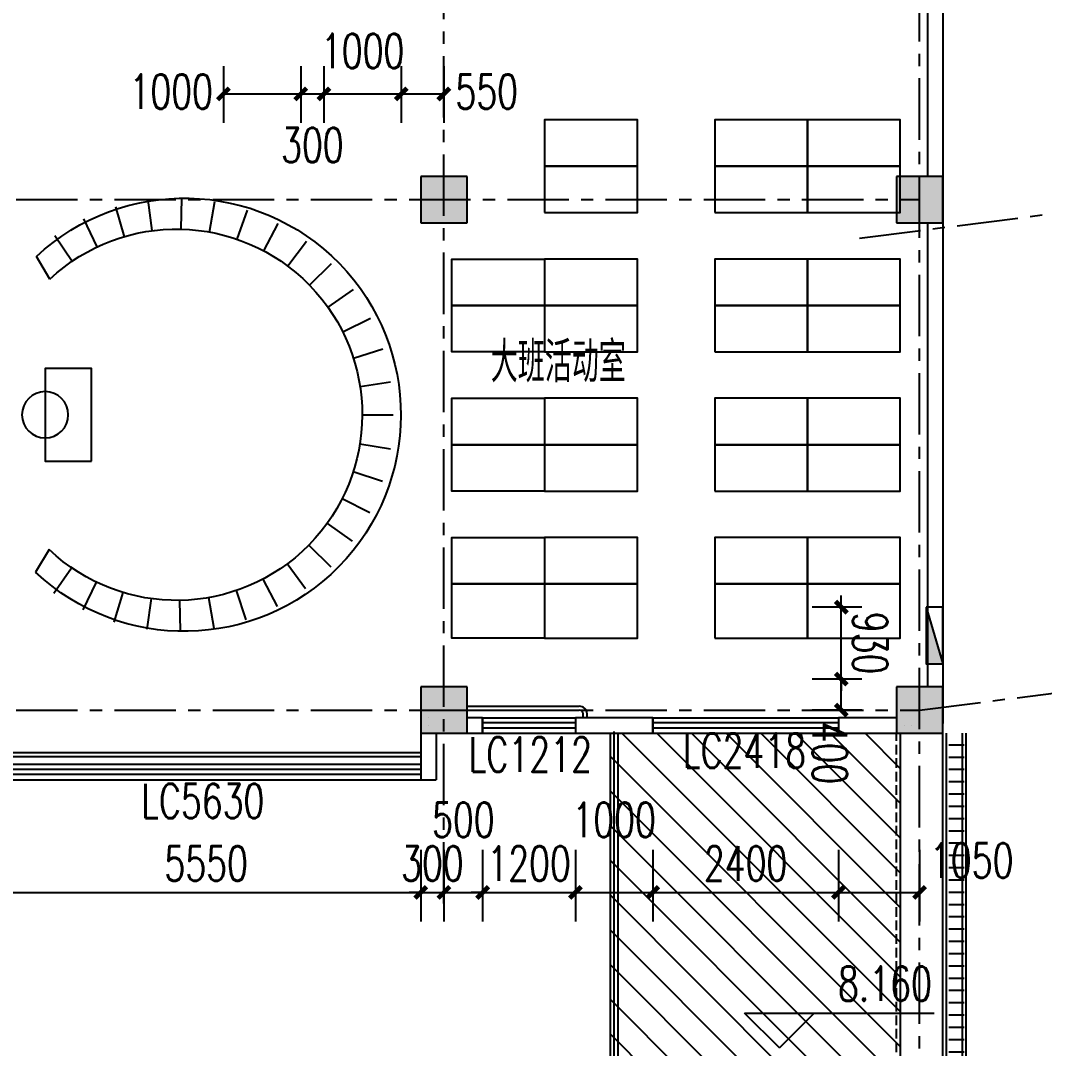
# Model space of a CAD drawing. Header units: millimetres. Extents: x -1048436 to -185795, y -983427 to 400387.
# Drawn here: x -710237 to -696998, y -152493 to -139204 of the extents above; entities that cross this region are included whole.
import ezdxf

# ---------------------------------------------------------------- set-up
doc = ezdxf.new("R2010")
doc.units = ezdxf.units.MM
doc.header["$LTSCALE"] = 500
doc.linetypes.add('DASH', pattern=[0.35, 0.25, -0.1])
doc.linetypes.add('一层轴网$0$CENTER', pattern=[50.8, 31.75, -6.35, 6.35, -6.35])
for name, color, linetype in [('COLUMN', 254, 'Continuous'), ('P-消火栓-VPIPE', 1, 'Continuous'), ('PUB_DIM', 3, 'Continuous'), ('PUB_HATCH', 8, 'Continuous'), ('WINDOW', 4, 'Continuous'), ('WINDOW_TEXT', 7, 'Continuous'), ('一层轴网$0$建-轴线', 1, '一层轴网$0$CENTER'), ('建-墙', 254, 'Continuous'), ('建-家具', 8, 'Continuous'), ('建-排水沟', 181, 'Continuous'), ('建-文字', 4, 'Continuous'), ('建-楼梯-扶手栏杆', 3, 'Continuous'), ('建-符号', 13, 'Continuous')]:
    doc.layers.add(name, color=color, linetype=linetype)
doc.layers.add('建-修改云', color=30, linetype='Continuous', plot=False)
doc.styles.add('_TCH_DIM', font='SIMPLEX', dxfattribs={"bigfont": 'GBCBIG'})
doc.styles.add('_TCH_DIM_T3', font='SIMPLEX', dxfattribs={"width": 0.705882, "bigfont": 'GBCBIG'})
doc.styles.add('_TCH_WINDOW', font='SIMPLEX', dxfattribs={"height": 3.5, "bigfont": 'GBCBIG'})
doc.styles.add('XD2008', font='xd-hzs.shx', dxfattribs={"width": 0.7, "bigfont": 'xd-hztxt.shx'})
doc.dimstyles.new('_TCH_ARCH&&150', dxfattribs={"dimtxt": 446.25, "dimasz": 150, "dimexe": 375, "dimexo": 450, "dimgap": 150, "dimtad": 1, "dimdec": 0, "dimzin": 0, "dimdsep": 46, "dimtxsty": '_TCH_DIM_T3', "dimblk": 'ARCHTICK', "dimcen": 0.09, "dimclrt": 7, "dimazin": 2, "dimtfac": 1, "dimtdec": 0, "dimtix": 1, "dimtmove": 2, "dimatfit": 3, "dimldrblk": 'ARCHTICK', "dimfxl": 1, "dimtolj": 1, "dimtzin": 0, "dimarcsym": 0})

# ---------------------------------------------------------------- blocks, each defined once
blk = doc.blocks.new('tjytk')
at = {"layer": '建-家具'}
for p, q in [((22707711, -4835794), (22707720, -4836194)), ((22708092, -4836214), (22708144, -4835818)), ((22706991, -4836326), (22706860, -4835948)), ((22707351, -4836232), (22707280, -4835838)), ((22708568, -4835908), (22708455, -4836292)), ((22708803, -4836424), (22708974, -4836063)), ((22706650, -4836474), (22706462, -4836121)), ((22706096, -4836353), (22706336, -4836673)), ((22709350, -4836278), (22709125, -4836609)), ((22709416, -4836841), (22709589, -4836549)), ((22706057, -4836919), (22705771, -4836639)), ((22705493, -4836973), (22705819, -4837204)), ((22705628, -4837523), (22705270, -4837345)), ((22705107, -4837746), (22705488, -4837867)), ((22705404, -4838229), (22705008, -4838169)), ((22704976, -4838601), (22705376, -4838600)), ((22705406, -4838971), (22705011, -4839034)), ((22705112, -4839455), (22705492, -4839332)), ((22705634, -4839676), (22705277, -4839856)), ((22705502, -4840227), (22705827, -4839994)), ((22706066, -4840278), (22705781, -4840559)), ((22709425, -4840337), (22709600, -4840628)), ((22706109, -4840843), (22706347, -4840522)), ((22709363, -4840900), (22709136, -4840571)), ((22706662, -4840719), (22706476, -4841074)), ((22706875, -4841245), (22707003, -4840866)), ((22708814, -4840757), (22708988, -4841118)), ((22707364, -4840958), (22707295, -4841352)), ((22707727, -4841393), (22707734, -4840993)), ((22708105, -4840971), (22708159, -4841367)), ((22708583, -4841275), (22708468, -4840892))]:
    blk.add_line(p, q, dxfattribs=at)
at = {"layer": '建-家具', "elevation": 0}
blk.add_lwpolyline([(22708876, -4839194), (22708876, -4837994), (22709476, -4837994), (22709476, -4839194)], close=True, dxfattribs=at)
at = {"layer": '建-家具'}
blk.add_circle((22709476, -4838594), 300, dxfattribs=at)
for centre, radius in [((22707676, -4838594), 2800), ((22707776, -4838594), 2400)]:
    blk.add_arc(centre, radius, 46.9055, 313.4094, dxfattribs=at)
blk = doc.blocks.new('A$C3D0C7A98')
at = {"layer": '建-家具'}
for points in [[(-5000, 6730), (-6200, 6730), (-6200, 7330), (-5000, 7330)], [(-3800, 6730), (-5000, 6730), (-5000, 7330), (-3800, 7330)], [(-5000, 6130), (-6200, 6130), (-6200, 6730), (-5000, 6730)], [(-3800, 6130), (-5000, 6130), (-5000, 6730), (-3800, 6730)], [(-5000, 4930), (-6200, 4930), (-6200, 5530), (-5000, 5530)], [(-3800, 4930), (-5000, 4930), (-5000, 5530), (-3800, 5530)], [(-5000, 4330), (-6200, 4330), (-6200, 4930), (-5000, 4930)], [(-3800, 4330), (-5000, 4330), (-5000, 4930), (-3800, 4930)], [(-5000, 3130), (-6200, 3130), (-6200, 3730), (-5000, 3730)], [(-3800, 3130), (-5000, 3130), (-5000, 3730), (-3800, 3730)], [(-5000, 2530), (-6200, 2530), (-6200, 3130), (-5000, 3130)], [(-3800, 2530), (-5000, 2530), (-5000, 3130), (-3800, 3130)], [(-5000, 1330), (-6200, 1330), (-6200, 1930), (-5000, 1930)], [(-3800, 1330), (-5000, 1330), (-5000, 1930), (-3800, 1930)], [(-5000, 630), (-6200, 630), (-6200, 1330), (-5000, 1330)], [(-3800, 630), (-5000, 630), (-5000, 1330), (-3800, 1330)]]:
    blk.add_lwpolyline(points, close=True, dxfattribs=at)
at = {"layer": '建-家具', "elevation": 0}
for points in [[(-1600, 6730), (-2800, 6730), (-2800, 7330), (-1600, 7330)], [(-1600, 6130), (-2800, 6130), (-2800, 6730), (-1600, 6730)], [(-1600, 4930), (-2800, 4930), (-2800, 5530), (-1600, 5530)], [(-1600, 4930), (-400, 4930), (-400, 5530), (-1600, 5530)], [(-1600, 4330), (-2800, 4330), (-2800, 4930), (-1600, 4930)], [(-1600, 4330), (-400, 4330), (-400, 4930), (-1600, 4930)], [(-1600, 3130), (-2800, 3130), (-2800, 3730), (-1600, 3730)], [(-1600, 3130), (-400, 3130), (-400, 3730), (-1600, 3730)], [(-1600, 2530), (-2800, 2530), (-2800, 3130), (-1600, 3130)], [(-1600, 2530), (-400, 2530), (-400, 3130), (-1600, 3130)], [(-1600, 1330), (-2800, 1330), (-2800, 1930), (-1600, 1930)], [(-1600, 1330), (-400, 1330), (-400, 1930), (-1600, 1930)], [(-1600, 630), (-2800, 630), (-2800, 1330), (-1600, 1330)], [(-1600, 630), (-400, 630), (-400, 1330), (-1600, 1330)]]:
    blk.add_lwpolyline(points, close=True, dxfattribs=at)
at = {"layer": '建-家具', "linetype": 'Continuous', "extrusion": (0, 0, -1), "xscale": -1, "zscale": -1}
blk.add_blockref('tjytk', (22704618, 4842111), dxfattribs=at)
blk = doc.blocks.new('一层轴网')
at = {"layer": '一层轴网$0$建-轴线', "ltscale": 0.05}
for p, q in [((53975.4, 66077.3), (70938.8, 68234.6)), ((-2650, 66576.4), (54751.3, 66576.4)), ((54751.3, 59976.4), (71714.7, 62133.7)), ((-2650, 59976.4), (54751.3, 59976.4))]:
    blk.add_line(p, q, dxfattribs=at)
for points in [[(48600, 57476.4), (48600, 82276.4)], [(54750, -2500), (54750, 82276.4)]]:
    blk.add_lwpolyline(points, dxfattribs=at)
blk = doc.blocks.new('PA-X单栓')
blk.add_line((-161.6, 56.7), (325, 200))
blk.add_lwpolyline([(-161.6, 56.7), (325, 56.7), (325, 200), (-161.6, 200)], close=True)
blk.add_solid([(325, 56.7), (325, 200), (-161.6, 56.7)])
blk = doc.blocks.new('消防栓')
at = {"layer": 'P-消火栓-VPIPE', "linetype": 'ByBlock', "xscale": 1.5, "yscale": 1.5, "zscale": 1.5, "rotation": 270}
blk.add_blockref('PA-X单栓', (-747463, -432860), dxfattribs=at)
blk = doc.blocks.new('dfhfgh')
blk.add_blockref('消防栓', (48852, 285829))
blk = doc.blocks.new('_ArchTick')
at = {"color": 0, "linetype": 'ByBlock', "const_width": 0.4}
blk.add_lwpolyline([(-0.5, -0.5), (0.5, 0.5)], dxfattribs=at)
blk = doc.blocks.new('*D1326')
at = {"layer": 'Defpoints', "color": 0, "transparency": 16777216}
for p in [(-699625, -147718), (-698910, -147718), (-698910, -148118)]:
    blk.add_point(p, dxfattribs=at)
at = {"layer": 'PUB_DIM', "color": 0, "lineweight": -2, "transparency": 16777216}
for p, q in [((-699360, -147718), (-700000, -147718)), ((-699625, -148118), (-699625, -147718)), ((-699360, -148118), (-700000, -148118))]:
    blk.add_line(p, q, dxfattribs=at)
at = {"layer": 'PUB_DIM', "color": 0, "lineweight": -2, "transparency": 16777216, "xscale": 150, "yscale": 150, "zscale": 150}
for p, rotation in [((-699625, -147718), 90.00029364775153), ((-699625, -148118), 270.0002936477515)]:
    blk.add_blockref('_ArchTick', p, dxfattribs=dict(at, rotation=rotation))
at = {"layer": 'PUB_DIM', "color": 7, "transparency": 16777216, "insert": (-699773, -148673), "char_height": 446.2, "attachment_point": 5, "rotation": 270.0003, "style": '_TCH_DIM_T3'}
blk.add_mtext('\\A1;400', dxfattribs=at)
blk = doc.blocks.new('*D1327')
at = {"layer": 'Defpoints', "color": 0, "transparency": 16777216}
for p in [(-699625, -146788), (-698910, -146788), (-698910, -147718)]:
    blk.add_point(p, dxfattribs=at)
at = {"layer": 'PUB_DIM', "color": 0, "lineweight": -2, "transparency": 16777216}
for p, q in [((-699625, -146788), (-699625, -146638)), ((-699360, -146788), (-700000, -146788)), ((-699625, -147718), (-699625, -146788)), ((-699360, -147718), (-700000, -147718)), ((-699625, -147718), (-699625, -147868))]:
    blk.add_line(p, q, dxfattribs=at)
at = {"layer": 'PUB_DIM', "color": 0, "lineweight": -2, "transparency": 16777216, "xscale": 150, "yscale": 150, "zscale": 150}
for p, rotation in [((-699625, -146788), 270.0002936477463), ((-699625, -147718), 90.00029364774629)]:
    blk.add_blockref('_ArchTick', p, dxfattribs=dict(at, rotation=rotation))
at = {"layer": 'PUB_DIM', "color": 7, "transparency": 16777216, "insert": (-699251, -147253), "char_height": 446.2, "attachment_point": 5, "rotation": 270.0003, "style": '_TCH_DIM_T3'}
blk.add_mtext('\\A1;930', dxfattribs=at)
blk = doc.blocks.new('*D1390')
at = {"layer": 'Defpoints', "color": 0, "transparency": 16777216}
for p in [(-707614, -139343), (-706614, -139343), (-706614, -140153)]:
    blk.add_point(p, dxfattribs=at)
at = {"layer": 'PUB_DIM', "color": 0, "lineweight": -2, "transparency": 16777216}
for p, q in [((-707614, -139793), (-707614, -140528)), ((-706614, -139793), (-706614, -140528)), ((-707614, -140153), (-706614, -140153))]:
    blk.add_line(p, q, dxfattribs=at)
at = {"layer": 'PUB_DIM', "color": 0, "lineweight": -2, "transparency": 16777216, "xscale": 150, "yscale": 150, "zscale": 150, "rotation": 180}
blk.add_blockref('_ArchTick', (-707614, -140153), dxfattribs=at)
at = {"layer": 'PUB_DIM', "color": 0, "lineweight": -2, "transparency": 16777216, "xscale": 150, "yscale": 150, "zscale": 150}
blk.add_blockref('_ArchTick', (-706614, -140153), dxfattribs=at)
at = {"layer": 'PUB_DIM', "color": 7, "transparency": 16777216, "insert": (-708289, -140123), "char_height": 446.2, "attachment_point": 5, "style": '_TCH_DIM_T3'}
blk.add_mtext('\\A1;1000', dxfattribs=at)
blk = doc.blocks.new('*D1391')
at = {"layer": 'Defpoints', "color": 0, "transparency": 16777216}
for p in [(-706614, -139343), (-706314, -139343), (-706314, -140153)]:
    blk.add_point(p, dxfattribs=at)
at = {"layer": 'PUB_DIM', "color": 0, "lineweight": -2, "transparency": 16777216}
for p, q in [((-706614, -139793), (-706614, -140528)), ((-706314, -139793), (-706314, -140528)), ((-706614, -140153), (-706314, -140153))]:
    blk.add_line(p, q, dxfattribs=at)
at = {"layer": 'PUB_DIM', "color": 0, "lineweight": -2, "transparency": 16777216, "xscale": 150, "yscale": 150, "zscale": 150, "rotation": 180}
blk.add_blockref('_ArchTick', (-706614, -140153), dxfattribs=at)
at = {"layer": 'PUB_DIM', "color": 0, "lineweight": -2, "transparency": 16777216, "xscale": 150, "yscale": 150, "zscale": 150}
blk.add_blockref('_ArchTick', (-706314, -140153), dxfattribs=at)
at = {"layer": 'PUB_DIM', "color": 7, "transparency": 16777216, "insert": (-706464, -140814), "char_height": 446.2, "attachment_point": 5, "style": '_TCH_DIM_T3'}
blk.add_mtext('\\A1;300', dxfattribs=at)
blk = doc.blocks.new('*D1392')
at = {"layer": 'Defpoints', "color": 0, "transparency": 16777216}
for p in [(-706314, -139343), (-705314, -139343), (-705314, -140153)]:
    blk.add_point(p, dxfattribs=at)
at = {"layer": 'PUB_DIM', "color": 0, "lineweight": -2, "transparency": 16777216}
for p, q in [((-706314, -139793), (-706314, -140528)), ((-705314, -139793), (-705314, -140528)), ((-706314, -140153), (-705314, -140153))]:
    blk.add_line(p, q, dxfattribs=at)
at = {"layer": 'PUB_DIM', "color": 0, "lineweight": -2, "transparency": 16777216, "xscale": 150, "yscale": 150, "zscale": 150, "rotation": 180}
blk.add_blockref('_ArchTick', (-706314, -140153), dxfattribs=at)
at = {"layer": 'PUB_DIM', "color": 0, "lineweight": -2, "transparency": 16777216, "xscale": 150, "yscale": 150, "zscale": 150}
blk.add_blockref('_ArchTick', (-705314, -140153), dxfattribs=at)
at = {"layer": 'PUB_DIM', "color": 7, "transparency": 16777216, "insert": (-705814, -139598), "char_height": 446.2, "attachment_point": 5, "style": '_TCH_DIM_T3'}
blk.add_mtext('\\A1;1000', dxfattribs=at)
blk = doc.blocks.new('*D1393')
at = {"layer": 'Defpoints', "color": 0, "transparency": 16777216}
for p in [(-705314, -139343), (-704764, -139343), (-704764, -140153)]:
    blk.add_point(p, dxfattribs=at)
at = {"layer": 'PUB_DIM', "color": 0, "lineweight": -2, "transparency": 16777216}
for p, q in [((-705314, -139793), (-705314, -140528)), ((-704764, -139793), (-704764, -140528)), ((-705314, -140153), (-704764, -140153))]:
    blk.add_line(p, q, dxfattribs=at)
at = {"layer": 'PUB_DIM', "color": 0, "lineweight": -2, "transparency": 16777216, "xscale": 150, "yscale": 150, "zscale": 150, "rotation": 180}
blk.add_blockref('_ArchTick', (-705314, -140153), dxfattribs=at)
at = {"layer": 'PUB_DIM', "color": 0, "lineweight": -2, "transparency": 16777216, "xscale": 150, "yscale": 150, "zscale": 150}
blk.add_blockref('_ArchTick', (-704764, -140153), dxfattribs=at)
at = {"layer": 'PUB_DIM', "color": 7, "transparency": 16777216, "insert": (-704209, -140123), "char_height": 446.2, "attachment_point": 5, "style": '_TCH_DIM_T3'}
blk.add_mtext('\\A1;550', dxfattribs=at)
blk = doc.blocks.new('*D1973')
at = {"layer": 'Defpoints', "color": 0, "transparency": 16777216}
for p in [(-710612, -149473), (-705062, -149473), (-705062, -150476)]:
    blk.add_point(p, dxfattribs=at)
at = {"layer": 'PUB_DIM', "color": 0, "lineweight": -2, "transparency": 16777216}
for p, q in [((-710612, -149923), (-710612, -150851)), ((-705062, -149923), (-705062, -150851)), ((-710612, -150476), (-705062, -150476))]:
    blk.add_line(p, q, dxfattribs=at)
at = {"layer": 'PUB_DIM', "color": 0, "lineweight": -2, "transparency": 16777216, "xscale": 150, "yscale": 150, "zscale": 150, "rotation": 180}
blk.add_blockref('_ArchTick', (-710612, -150476), dxfattribs=at)
at = {"layer": 'PUB_DIM', "color": 0, "lineweight": -2, "transparency": 16777216, "xscale": 150, "yscale": 150, "zscale": 150}
blk.add_blockref('_ArchTick', (-705062, -150476), dxfattribs=at)
at = {"layer": 'PUB_DIM', "color": 7, "transparency": 16777216, "insert": (-707837, -150102), "char_height": 446.2, "attachment_point": 5, "style": '_TCH_DIM_T3'}
blk.add_mtext('\\A1;5550', dxfattribs=at)
blk = doc.blocks.new('*D1974')
at = {"layer": 'Defpoints', "color": 0, "transparency": 16777216}
for p in [(-705062, -149473), (-704763, -149473), (-704763, -150476)]:
    blk.add_point(p, dxfattribs=at)
at = {"layer": 'PUB_DIM', "color": 0, "lineweight": -2, "transparency": 16777216}
for p, q in [((-705062, -149923), (-705062, -150851)), ((-704763, -149923), (-704763, -150851)), ((-705062, -150476), (-705212, -150476)), ((-705062, -150476), (-704763, -150476)), ((-704763, -150476), (-704613, -150476))]:
    blk.add_line(p, q, dxfattribs=at)
at = {"layer": 'PUB_DIM', "color": 0, "lineweight": -2, "transparency": 16777216, "xscale": 150, "yscale": 150, "zscale": 150}
blk.add_blockref('_ArchTick', (-705062, -150476), dxfattribs=at)
at = {"layer": 'PUB_DIM', "color": 0, "lineweight": -2, "transparency": 16777216, "xscale": 150, "yscale": 150, "zscale": 150, "rotation": 180}
blk.add_blockref('_ArchTick', (-704763, -150476), dxfattribs=at)
at = {"layer": 'PUB_DIM', "color": 7, "transparency": 16777216, "insert": (-704912, -150102), "char_height": 446.2, "attachment_point": 5, "style": '_TCH_DIM_T3'}
blk.add_mtext('\\A1;300', dxfattribs=at)
blk = doc.blocks.new('*D1975')
at = {"layer": 'Defpoints', "color": 0, "transparency": 16777216}
for p in [(-704763, -149473), (-704262, -149473), (-704262, -150476)]:
    blk.add_point(p, dxfattribs=at)
at = {"layer": 'PUB_DIM', "color": 0, "lineweight": -2, "transparency": 16777216}
for p, q in [((-704763, -149923), (-704763, -150851)), ((-704262, -149923), (-704262, -150851)), ((-704763, -150476), (-704262, -150476))]:
    blk.add_line(p, q, dxfattribs=at)
at = {"layer": 'PUB_DIM', "color": 0, "lineweight": -2, "transparency": 16777216, "xscale": 150, "yscale": 150, "zscale": 150, "rotation": 180}
blk.add_blockref('_ArchTick', (-704763, -150476), dxfattribs=at)
at = {"layer": 'PUB_DIM', "color": 0, "lineweight": -2, "transparency": 16777216, "xscale": 150, "yscale": 150, "zscale": 150}
blk.add_blockref('_ArchTick', (-704262, -150476), dxfattribs=at)
at = {"layer": 'PUB_DIM', "color": 7, "transparency": 16777216, "insert": (-704512, -149538), "char_height": 446.2, "attachment_point": 5, "style": '_TCH_DIM_T3'}
blk.add_mtext('\\A1;500', dxfattribs=at)
blk = doc.blocks.new('*D1976')
at = {"layer": 'Defpoints', "color": 0, "transparency": 16777216}
for p in [(-704262, -149473), (-703062, -149473), (-703062, -150476)]:
    blk.add_point(p, dxfattribs=at)
at = {"layer": 'PUB_DIM', "color": 0, "lineweight": -2, "transparency": 16777216}
for p, q in [((-704262, -149923), (-704262, -150851)), ((-703062, -149923), (-703062, -150851)), ((-704262, -150476), (-704412, -150476)), ((-704262, -150476), (-703062, -150476)), ((-703062, -150476), (-702912, -150476))]:
    blk.add_line(p, q, dxfattribs=at)
at = {"layer": 'PUB_DIM', "color": 0, "lineweight": -2, "transparency": 16777216, "xscale": 150, "yscale": 150, "zscale": 150}
blk.add_blockref('_ArchTick', (-704262, -150476), dxfattribs=at)
at = {"layer": 'PUB_DIM', "color": 0, "lineweight": -2, "transparency": 16777216, "xscale": 150, "yscale": 150, "zscale": 150, "rotation": 180}
blk.add_blockref('_ArchTick', (-703062, -150476), dxfattribs=at)
at = {"layer": 'PUB_DIM', "color": 7, "transparency": 16777216, "insert": (-703662, -150102), "char_height": 446.2, "attachment_point": 5, "style": '_TCH_DIM_T3'}
blk.add_mtext('\\A1;1200', dxfattribs=at)
blk = doc.blocks.new('*D1977')
at = {"layer": 'Defpoints', "color": 0, "transparency": 16777216}
for p in [(-703062, -149473), (-702062, -149473), (-702062, -150476)]:
    blk.add_point(p, dxfattribs=at)
at = {"layer": 'PUB_DIM', "color": 0, "lineweight": -2, "transparency": 16777216}
for p, q in [((-703062, -149923), (-703062, -150851)), ((-702062, -149923), (-702062, -150851)), ((-703062, -150476), (-702062, -150476))]:
    blk.add_line(p, q, dxfattribs=at)
at = {"layer": 'PUB_DIM', "color": 0, "lineweight": -2, "transparency": 16777216, "xscale": 150, "yscale": 150, "zscale": 150, "rotation": 180}
blk.add_blockref('_ArchTick', (-703062, -150476), dxfattribs=at)
at = {"layer": 'PUB_DIM', "color": 0, "lineweight": -2, "transparency": 16777216, "xscale": 150, "yscale": 150, "zscale": 150}
blk.add_blockref('_ArchTick', (-702062, -150476), dxfattribs=at)
at = {"layer": 'PUB_DIM', "color": 7, "transparency": 16777216, "insert": (-702562, -149538), "char_height": 446.2, "attachment_point": 5, "style": '_TCH_DIM_T3'}
blk.add_mtext('\\A1;1000', dxfattribs=at)
blk = doc.blocks.new('*D1978')
at = {"layer": 'Defpoints', "color": 0, "transparency": 16777216}
for p in [(-702062, -149473), (-699662, -149473), (-699662, -150476)]:
    blk.add_point(p, dxfattribs=at)
at = {"layer": 'PUB_DIM', "color": 0, "lineweight": -2, "transparency": 16777216}
for p, q in [((-702062, -149923), (-702062, -150851)), ((-699662, -149923), (-699662, -150851)), ((-702062, -150476), (-699662, -150476))]:
    blk.add_line(p, q, dxfattribs=at)
at = {"layer": 'PUB_DIM', "color": 0, "lineweight": -2, "transparency": 16777216, "xscale": 150, "yscale": 150, "zscale": 150, "rotation": 180}
blk.add_blockref('_ArchTick', (-702062, -150476), dxfattribs=at)
at = {"layer": 'PUB_DIM', "color": 0, "lineweight": -2, "transparency": 16777216, "xscale": 150, "yscale": 150, "zscale": 150}
blk.add_blockref('_ArchTick', (-699662, -150476), dxfattribs=at)
at = {"layer": 'PUB_DIM', "color": 7, "transparency": 16777216, "insert": (-700862, -150102), "char_height": 446.2, "attachment_point": 5, "style": '_TCH_DIM_T3'}
blk.add_mtext('\\A1;2400', dxfattribs=at)
blk = doc.blocks.new('*D1979')
at = {"layer": 'Defpoints', "color": 0, "transparency": 16777216}
for p in [(-699662, -149473), (-698613, -149473), (-698613, -150476)]:
    blk.add_point(p, dxfattribs=at)
at = {"layer": 'PUB_DIM', "color": 0, "lineweight": -2, "transparency": 16777216}
for p, q in [((-699662, -149923), (-699662, -150851)), ((-698613, -149923), (-698613, -150851)), ((-699662, -150476), (-698613, -150476))]:
    blk.add_line(p, q, dxfattribs=at)
at = {"layer": 'PUB_DIM', "color": 0, "lineweight": -2, "transparency": 16777216, "xscale": 150, "yscale": 150, "zscale": 150, "rotation": 180}
blk.add_blockref('_ArchTick', (-699662, -150476), dxfattribs=at)
at = {"layer": 'PUB_DIM', "color": 0, "lineweight": -2, "transparency": 16777216, "xscale": 150, "yscale": 150, "zscale": 150}
blk.add_blockref('_ArchTick', (-698613, -150476), dxfattribs=at)
at = {"layer": 'PUB_DIM', "color": 7, "transparency": 16777216, "insert": (-697938, -150063), "char_height": 446.2, "attachment_point": 5, "style": '_TCH_DIM_T3'}
blk.add_mtext('\\A1;1050', dxfattribs=at)
blk = doc.blocks.new('$TCHSYS$WIN2D')
for p, q in [((-0.5, 0.5), (0.5, 0.5)), ((-0.5, 0.5), (-0.5, -0.5)), ((0.5, 0.5), (0.5, -0.5)), ((0.5, 0.1667), (-0.5, 0.1667)), ((0.5, -0.1667), (-0.5, -0.1667)), ((-0.5, -0.5), (0.5, -0.5))]:
    blk.add_line(p, q)

msp = doc.modelspace()

# ---------------------------------------------------------------- hatches: boundary and pattern name
h = msp.add_hatch()
h.set_pattern_fill('ANSI31', color=256, scale=200, angle=90)
h.set_pattern_definition([(135, (0, 0), (-224.5064, -224.5064), [])])
h.paths.add_polyline_path([(-702610.9, -148418.4), (-698861.8, -148418.4), (-698861.8, -154468.4), (-702610.9, -154468.4)])
at = {"layer": 'PUB_HATCH'}
for points in [[(-705062.7, -141218.4), (-705062.7, -141818.4), (-704462.7, -141818.4), (-704462.7, -141218.4)], [(-698912.7, -141218.4), (-698912.7, -141818.4), (-698312.7, -141818.4), (-698312.7, -141218.4)], [(-705062.7, -147818.4), (-705062.7, -148418.4), (-704462.7, -148418.4), (-704462.7, -147818.4)], [(-698912.7, -147818.4), (-698912.7, -148418.4), (-698312.7, -148418.4), (-698312.7, -147818.4)]]:
    msp.add_hatch(color=256, dxfattribs=at).paths.add_polyline_path(points)
at = {"layer": '建-排水沟'}
h = msp.add_hatch(dxfattribs=at)
h.set_pattern_fill('ANSI31', color=8, scale=50, angle=-225, style=0)
h.set_pattern_definition([(180, (-706285.97, -180633.88), (-2e-13, -158.75), [])])
h.paths.add_polyline_path([(-698036, -161962.9), (-698236, -161988.3), (-698236, -188845), (-698036, -188845)])
h.paths.add_polyline_path([(-698236, -161786.7), (-698036, -161761.2), (-698036, -148418.1), (-698236, -148418.1)])

# ---------------------------------------------------------------- linework, layer by layer
msp.add_lwpolyline([(-707520, -179926.5, 0.2039591), (-702611.7, -168395.7), (-702610.9, -148418.4)], format="xyb")
msp.add_lwpolyline([(-702610.9, -148418.4), (-698861.8, -148418.4), (-698861.8, -154468.4), (-702610.9, -154468.4)], close=True)
at = {"layer": 'COLUMN'}
for p, q in [((-705062.7, -141218.4), (-705062.7, -141818.4)), ((-704462.7, -141218.4), (-705062.7, -141218.4)), ((-704462.7, -141818.4), (-704462.7, -141218.4)), ((-698912.7, -141218.4), (-698912.7, -141818.4)), ((-698312.7, -141218.4), (-698912.7, -141218.4)), ((-698312.7, -141818.4), (-698312.7, -141218.4)), ((-705062.7, -141818.4), (-704462.7, -141818.4)), ((-698912.7, -141818.4), (-698312.7, -141818.4)), ((-705062.7, -147818.4), (-705062.7, -148418.4)), ((-704462.7, -147818.4), (-705062.7, -147818.4)), ((-704462.7, -148418.4), (-704462.7, -147818.4)), ((-698912.7, -147818.4), (-698912.7, -148418.4)), ((-698312.7, -147818.4), (-698912.7, -147818.4)), ((-698312.7, -148418.4), (-698312.7, -147818.4)), ((-705062.7, -148418.4), (-704462.7, -148418.4)), ((-698912.7, -148418.4), (-698312.7, -148418.4))]:
    msp.add_line(p, q, dxfattribs=at)
at = {"layer": '建-修改云'}
msp.add_line((-704962.2, -148418.4), (-698827.7, -148418.4), dxfattribs=at)
at = {"layer": '建-墙'}
for p, q in [((-698511.1, -135517.5), (-698511.1, -141218.4)), ((-698311.1, -135417.5), (-698311.1, -141518.4)), ((-698311.1, -141518.4), (-698311.1, -148293.7)), ((-698511.1, -141818.4), (-698511.1, -147818.4)), ((-704962.2, -148118.4), (-704962.2, -148118.4)), ((-704962.2, -148218.4), (-704962.2, -148218.4)), ((-704262.2, -148218.4), (-704462.7, -148218.4)), ((-704262.2, -148418.4), (-704262.2, -148218.4)), ((-702062.2, -148218.4), (-703062.2, -148218.4)), ((-703062.2, -148218.4), (-703062.2, -148418.4)), ((-702062.2, -148418.4), (-702062.2, -148218.4)), ((-698912.7, -148218.4), (-699662.2, -148218.4)), ((-699662.2, -148218.4), (-699662.2, -148418.4)), ((-698311.1, -148293.7), (-698312.7, -148293.7)), ((-705062.2, -148418.4), (-705062.2, -148818.4)), ((-704962.2, -148318.4), (-704962.2, -148318.4)), ((-704862.2, -148418.4), (-704862.2, -149018.4)), ((-704462.7, -148418.4), (-704262.2, -148418.4)), ((-703062.2, -148418.4), (-702062.2, -148418.4)), ((-699662.2, -148418.4), (-698912.7, -148418.4)), ((-698812.4, -148318.4), (-698812.4, -148318.4)), ((-698712.3, -148318.4), (-698712.3, -148318.4)), ((-698612.2, -148318.4), (-698612.2, -148318.4)), ((-705062.2, -148818.4), (-705062.2, -149018.4)), ((-705062.2, -149018.4), (-704862.2, -149018.4))]:
    msp.add_line(p, q, dxfattribs=at)
at = {"layer": '建-墙', "linetype": 'DASH'}
msp.add_line((-698911.8, -154465.5), (-698911, -148418.3), dxfattribs=at)
at = {"layer": '建-排水沟'}
for points in [[(-698312.8, -161793.1), (-698312.3, -148418.3)], [(-698262.8, -161786.7), (-698262.3, -148418.3)], [(-698062.3, -148418.3), (-698062.8, -161761.3)], [(-698012.3, -148418.3), (-698012.8, -161754.9)]]:
    msp.add_lwpolyline(points, dxfattribs=at)
at = {"layer": '建-楼梯-扶手栏杆'}
for p, q in [((-704462.2, -148068.4), (-703012.2, -148068.4)), ((-704462.2, -148118.4), (-703012.2, -148118.4)), ((-702962.2, -148218.4), (-702962.2, -148168.4)), ((-702912.2, -148218.4), (-702912.2, -148168.4)), ((-710612.2, -148668.4), (-705062.2, -148668.4)), ((-710612.2, -148718.4), (-705062.2, -148718.4))]:
    msp.add_line(p, q, dxfattribs=at)
for points in [[(-707485.3, -179962.6, 0.2039591), (-702561.7, -168395.7), (-702561.4, -148397.1)], [(-707450.7, -179998.6, 0.2039591), (-702511.7, -168395.7), (-702511.4, -148418.4)]]:
    msp.add_lwpolyline(points, format="xyb", dxfattribs=at)
for radius in [100, 50]:
    msp.add_arc((-703012.2, -148168.4), radius, 0, 90, dxfattribs=at)
at = {"layer": '建-符号'}
for p, q in [((-700424.1, -152486.6), (-700874.1, -152036.6)), ((-700874.1, -152036.6), (-698423.1, -152036.6)), ((-700424.1, -152486.6), (-699974.1, -152036.6))]:
    msp.add_line(p, q, dxfattribs=at)

# ---------------------------------------------------------------- block references
for name, p in [('一层轴网', (-753362.7, -208094.8)), ('dfhfgh', (0, 0))]:
    msp.add_blockref(name, p)
at = {"xscale": -1}
msp.add_blockref('A$C3D0C7A98', (-705061.7, -147817.5), dxfattribs=at)
at = {"layer": 'WINDOW'}
ref = msp.add_blockref('$TCHSYS$WIN2D', (-703662.2, -148318.4), dxfattribs=dict(at, xscale=-1200, yscale=-200, zscale=-1200, rotation=180))
ref.add_attrib('A', 'LC1212', (-704442.2, -148916.5), dxfattribs={"layer": 'WINDOW_TEXT', "height": 446.25, "style": '_TCH_WINDOW', "width": 0.705882})
ref = msp.add_blockref('$TCHSYS$WIN2D', (-700862.2, -148318.4), dxfattribs=dict(at, xscale=-2400, yscale=-200, zscale=-2400, rotation=180))
ref.add_attrib('A', 'LC2418', (-701672.2, -148866.5), dxfattribs={"layer": 'WINDOW_TEXT', "height": 446.25, "style": '_TCH_WINDOW', "width": 0.705882})
ref = msp.add_blockref('$TCHSYS$WIN2D', (-707837.2, -148918.4), dxfattribs=dict(at, xscale=-5550, yscale=-200, zscale=-5550, rotation=180))
ref.add_attrib('A', 'LC5630', (-708677.2, -149516.5), dxfattribs={"layer": 'WINDOW_TEXT', "height": 446.25, "style": '_TCH_WINDOW', "width": 0.705882})

# ---------------------------------------------------------------- texts
at = {"layer": '建-文字'}
for s, height, style, width, p in [('大班活动室', 525, 'XD2008', 0.7, (-704156.8, -143882)), ('8.160', 446.25, '_TCH_DIM', 0.705882, (-699668.1, -151879.1))]:
    msp.add_text(s, height=height, dxfattribs=dict(at, style=style, width=width)).set_placement(p)

# ---------------------------------------------------------------- dimensions: what is measured, and where the dimension line sits
at = {"layer": 'PUB_DIM'}
for base, p1, p2, angle, picture, middle in [((-706614, -140152.8), (-707614, -139343.5), (-706614, -139343.5), 0, '*D1390', (-708289, -140123.1)), ((-706314, -140152.8), (-706614, -139343.5), (-706314, -139343.5), 0, '*D1391', (-706464, -140814)), ((-705314, -140152.8), (-706314, -139343.5), (-705314, -139343.5), 0, '*D1392', (-705814, -139598.1)), ((-704764, -140152.8), (-705314, -139343.5), (-704764, -139343.5), 0, '*D1393', (-704209, -140123.1)), ((-699624.6, -147718.2), (-698910.1, -148118.4), (-698910.1, -147718.2), 90.00029, '*D1326', (-699773, -148673.4)), ((-704262.2412, -150475.5069), (-704762.6807, -149473.1603), (-704262.2412, -149473.1603), 0, '*D1975', (-704512.4609, -149538.0069)), ((-702062.2, -150475.5), (-703062.2, -149473.2), (-702062.2, -149473.2), 0, '*D1977', (-702562.2, -149538)), ((-698612.6807, -150475.5069), (-699662.2412, -149473.1603), (-698612.6807, -149473.1603), 0, '*D1979', (-697937.6807, -150063.0069))]:
    dim = msp.add_linear_dim(base=base, p1=p1, p2=p2, angle=angle, dimstyle='_TCH_ARCH&&150', dxfattribs=at)
    dim.commit()
    dim.dimension.update_dxf_attribs({"geometry": picture, "text_midpoint": middle, "dimtype": 129})
for p1, p2, distance, picture, middle in [((-698910.1, -147718.2), (-698910.1, -146788.4), 714.5, '*D1327', (-699251.5, -147253.3)), ((-710612.2, -149473.2), (-705062.2, -149473.2), -1002.3, '*D1973', (-707837.2, -150102.4)), ((-705062.2412, -149473.1603), (-704762.6807, -149473.1603), -1002.3467, '*D1974', (-704912.4609, -150102.3819)), ((-704262.2, -149473.2), (-703062.2, -149473.2), -1002.3, '*D1976', (-703662.2, -150102.4)), ((-702062.2, -149473.2), (-699662.2, -149473.2), -1002.3, '*D1978', (-700862.2, -150102.4))]:
    dim = msp.add_aligned_dim(p1=p1, p2=p2, distance=distance, dimstyle='_TCH_ARCH&&150', dxfattribs=at)
    dim.commit()
    dim.dimension.update_dxf_attribs({"geometry": picture, "text_midpoint": middle})

doc.saveas('drawing.dxf')
